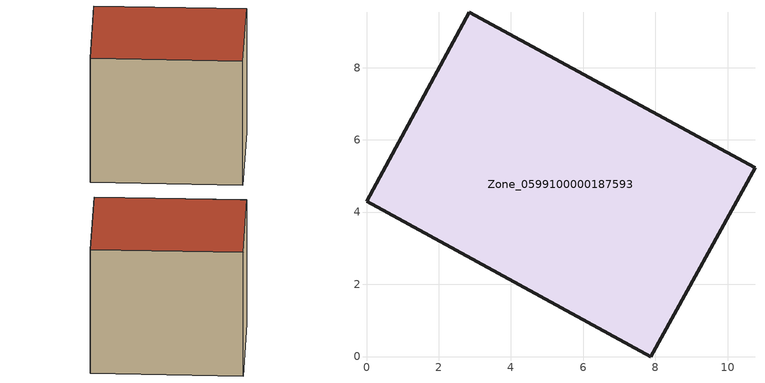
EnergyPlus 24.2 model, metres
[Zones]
Zone_0599100000187593
 floor ground (C_G): 10.76,5.23 7.88,0 0,4.3 2.84,9.53 z0
 wall outside (C_F): 7.88,0 10.76,5.23 2.84,9.53 0,4.3 7.88,0 z0:8.5
 roof outside (C_R): 2.84,9.53 0,4.3 7.88,0 10.76,5.23 z8.5
[BUILDING]
Pand.0599100000187593: North Axis=0; Terrain=City; Loads Convergence Tolerance Value=0.04; Temperature Convergence Tolerance Value=0.4; Solar Distribution=FullExterior; Maximum Number of Warmup Days=25; Minimum Number of Warmup Days=1
[Site:Location]
Rotterdam.The.Hague.AP_ZH_NLD Design_Conditions: Latitude=51.96; Longitude=4.45; Time Zone=1; Elevation=-4.5
[SITE:GROUNDTEMPERATURE:BUILDINGSURFACE]
18, 18, 18, 18, 18, 18, 18, 18, 18, 18, 18, 18
[MATERIAL] Thermal Absorptance=0.9; Solar Absorptance=0.7; Visible Absorptance=0.7
Name | Roughness | Thickness | Conductivity | Density | Specific Heat
G.TC.1946 | MediumSmooth | 0.15 | 1 | 540 | 1210
F.TC.1946 | Rough | 0.3 | 0.857143 | 1920 | 840
R.TC.1946 | MediumRough | 0.2 | 0.909091 | 1500 | 1000
[CONSTRUCTION]
C_G: G.TC.1946
C_F: F.TC.1946
C_R: R.TC.1946
[ZONE]
Zone_0599100000187593: Type=1; Multiplier=1; Ceiling Height=Autocalculate; Volume=Autocalculate; Floor Area=autocalculate; Part of Total Floor Area=Yes
[ZONEINFILTRATION:DESIGNFLOWRATE]
Infil_Zone_0599100000187593: Zone or ZoneList or Space or SpaceList=Zone_0599100000187593; Schedule=AlwaysOn; Design Flow Rate Calculation Method=Flow/Area; Flow Rate per Floor Area=0.003; Constant Term Coefficient=1; Temperature Term Coefficient=0; Velocity Term Coefficient=0; Velocity Squared Term Coefficient=0
[HVACTEMPLATE:ZONE:IDEALLOADSAIRSYSTEM]
Zone_0599100000187593: Maximum Heating Supply Air Temperature=50; Minimum Cooling Supply Air Temperature=13; Maximum Heating Supply Air Humidity Ratio=0.0156; Minimum Cooling Supply Air Humidity Ratio=0.0077; Heating Limit=NoLimit; Cooling Limit=NoLimit; Dehumidification Control Type=ConstantSensibleHeatRatio; Cooling Sensible Heat Ratio=0.7; Dehumidification Setpoint=60; Humidification Control Type=None; Humidification Setpoint=30; Outdoor Air Method=None; Outdoor Air Flow Rate per Person=0.00944; Outdoor Air Flow Rate per Zone Floor Area=0; Outdoor Air Flow Rate per Zone=0; Demand Controlled Ventilation Type=None; Outdoor Air Economizer Type=NoEconomizer; Heat Recovery Type=None; Sensible Heat Recovery Effectiveness=0.7; Latent Heat Recovery Effectiveness=0.65
[ZONECONTROL:THERMOSTAT]
ThermostatControl_Zone_0599100000187593: Zone or ZoneList=Zone_0599100000187593; Control Type Schedule=DualSetpointControlType; Control 1=Thermostat_Zone_0599100000187593; Temperature Difference Between Cutout And Setpoint=0
[THERMOSTATSETPOINT:DUALSETPOINT]
Thermostat_Zone_0599100000187593: Heating Setpoint Temperature Schedule=HeatingSetpoint_Zone_0599100000187593; Cooling Setpoint Temperature Schedule=CoolingSetpoint_Zone_0599100000187593
[SCHEDULE:COMPACT]
HeatingSetpoint_Zone_0599100000187593: Through: 12/31, For: AllDays, Until: 24:00, 21
CoolingSetpoint_Zone_0599100000187593: Through: 12/31, For: AllDays, Until: 24:00, 24
DualSetpointControlType: Through: 12/31, For: AllDays, Until: 24:00, 4
AlwaysOn: Through: 12/31, For: AllDays, Until: 24:00, 1
